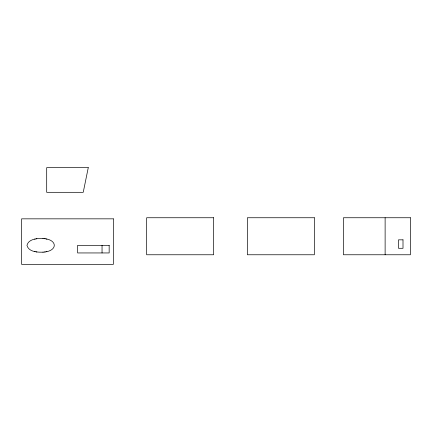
<?xml version="1.0" encoding="UTF-8"?>
<svg xmlns="http://www.w3.org/2000/svg" width="432" height="432" viewBox="0 0 432 432"><rect width="100%" height="100%" fill="white"/><g stroke="black" fill="none" stroke-linecap="round" stroke-linejoin="round"><path stroke-width="0.65" d="M43.162 238.545C37.557 238.291 28.62 238.739 26.951 245.344C28.62 251.948 37.557 252.396 43.162 252.148M42.898 252.175C58.061 251.462 58.061 239.225 42.898 238.518M34.657 239.15L35.165 239.031M46.381 251.662L46.888 251.543M36.32 238.804L36.866 238.718M44.674 251.975L45.22 251.888M44.674 238.718L45.22 238.804M36.32 251.888L36.866 251.975M46.381 239.031L46.888 239.15M34.657 251.543L35.165 251.662M385.123 217.744L385.123 254.767M102.044 245.344L102.044 252.947M88.274 167.632L83.236 192.316L46.694 192.316L46.694 167.632L88.274 167.632M213.635 217.744L146.669 217.744L146.669 254.767L213.635 254.767L213.635 217.744M314.334 217.744L247.369 217.744L247.369 254.767L314.334 254.767L314.334 217.744M410.4 217.744L343.435 217.744L343.435 254.767L410.4 254.767L410.4 217.744M113.368 218.84L21.6 218.84L21.6 264.368L113.368 264.368L113.368 218.84M403.002 239.836L398.498 239.836L398.498 248.292L403.002 248.292L403.002 239.836M109.161 245.344L77.625 245.344L77.625 252.947L109.161 252.947L109.161 245.344"/></g></svg>
